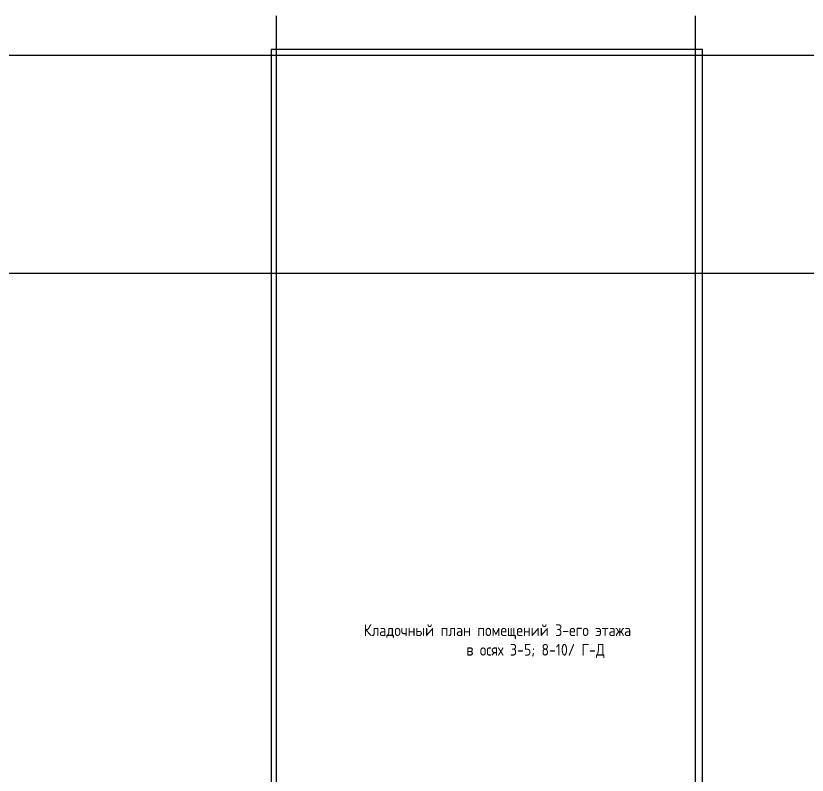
# Model space of a CAD drawing. Header units: millimetres. Extents: x -33838 to 476301, y -41806 to 120107.
# Drawn here: x 226815 to 250420, y 22029 to 44685 of the extents above; entities that cross this region are included whole.
import ezdxf

# ---------------------------------------------------------------- set-up
doc = ezdxf.new("R2010")
doc.units = ezdxf.units.MM
doc.linetypes.add('ADSK_Линия сетки', pattern=[25, 20, -2.5, 0, -2.5])
doc.layers.add('Аннотация', color=7, linetype='Continuous', lineweight=9)
doc.styles.add('GOST Common_2', font='GOST Common_0.ttf', dxfattribs={"width": 0.9, "height": 250})

msp = doc.modelspace()

# ---------------------------------------------------------------- linework, layer by layer
at = {"linetype": 'ADSK_Линия сетки', "lineweight": 25}
for p, q in [((234587.16465, -2825.79407), (234587.16465, 44684.78674)), ((247087.16465, -2825.79407), (247087.16465, 44684.78674)), ((204891.02955, 43506.78828), (273118.97256, 43506.78828)), ((204891.02955, 37006.78828), (273118.97256, 37006.78828))]:
    msp.add_line(p, q, dxfattribs=at)
at = {"color": 251, "lineweight": 25, "true_color": 0x636466}
msp.add_lwpolyline([(227282.49042, 21068.63165), (227278.57231, 13720.1816), (230264.82808, 13716.63165), (230264.82808, 13206.63165), (228402.41782, 13206.63165), (228402.41782, 11328.12025), (251770.02309, 11328.12025), (251770.02309, 13716.63165), (254719.15905, 13716.63165), (254706.9581, 21084.05859), (247294.27031, 21084.05859), (247294.27031, 43675.12698), (234433.08966, 43675.12698), (234433.08966, 21068.63165), (227282.49042, 21068.63165)], dxfattribs=at)

# ---------------------------------------------------------------- texts
at = {"layer": 'Аннотация', "color": 251, "lineweight": 25, "true_color": 0x636466, "insert": (237196.11451, 26528.80216), "char_height": 350, "width": 10143.7627089, "attachment_point": 1, "style": 'GOST Common_2'}
msp.add_mtext('Кладочный план помещений 3-его этажа \\P                в осях 3-5; 8-10/ Г-Д', dxfattribs=at)

doc.saveas('drawing.dxf')
